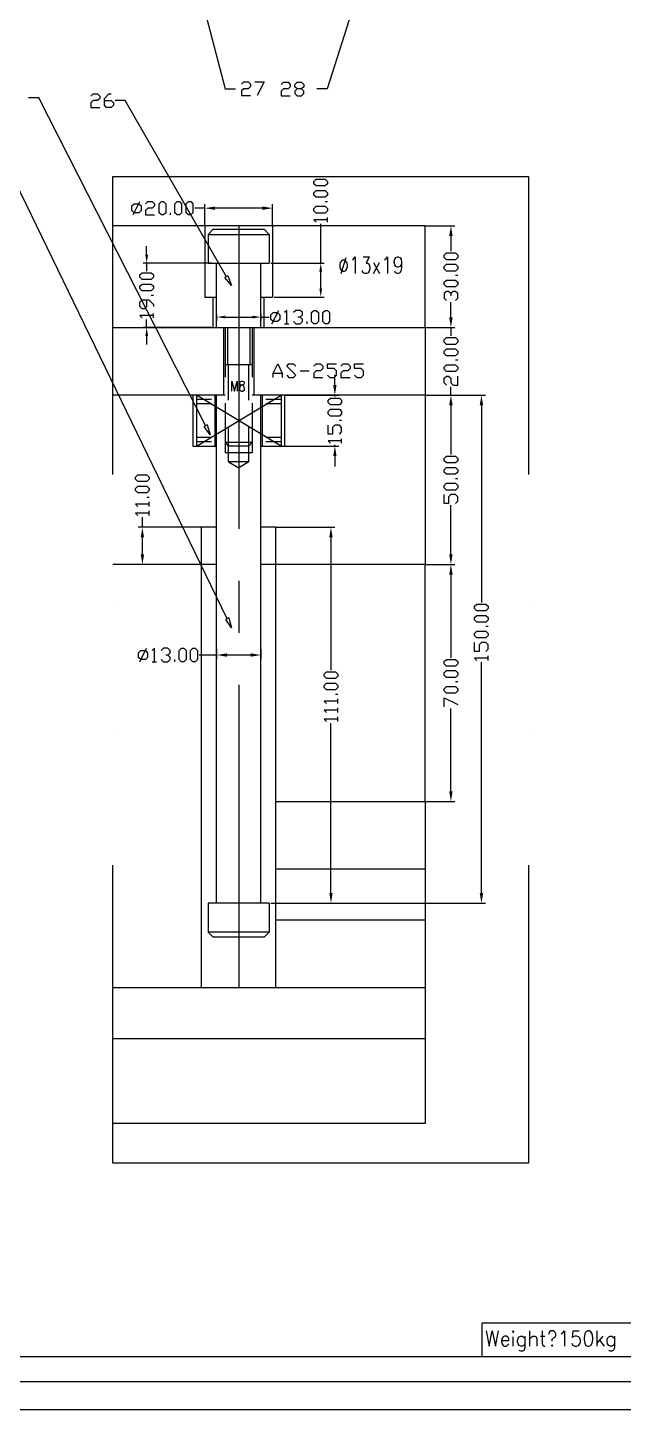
# Model space of a CAD drawing. Header units: inches. Extents: x 0 to 325, y 148 to 354.
# Drawn here: x 206.7 to 249.6, y 147.9 to 247.6 of the extents above; entities that cross this region are included whole.
import ezdxf

# ---------------------------------------------------------------- set-up
doc = ezdxf.new("R2010")
doc.units = ezdxf.units.IN
doc.header["$MEASUREMENT"] = 0

# ---------------------------------------------------------------- blocks, each defined once
blk = doc.blocks.new('AHH1270-500010_3')
at = {"transparency": 33554687}
for points in [[(220.203, 234.459), (219.47, 234.581), (220.203, 234.703)], [(223.623, 234.459), (224.356, 234.581), (223.623, 234.703)], [(237.331, 232.574), (237.209, 233.306), (237.087, 232.574)], [(215.378, 231.23), (215.276, 230.62), (215.175, 231.23)], [(227.927, 230.009), (227.825, 230.62), (227.724, 230.009)], [(227.927, 228.788), (227.825, 228.177), (227.724, 228.787)], [(220.936, 226.625), (220.325, 226.727), (220.936, 226.829)], [(222.89, 226.625), (223.501, 226.727), (222.89, 226.829)], [(237.331, 226.711), (237.209, 225.979), (237.087, 226.711)], [(237.331, 226.711), (237.209, 225.979), (237.087, 226.711)], [(215.378, 225.368), (215.276, 225.979), (215.175, 225.368)], [(228.966, 221.826), (228.844, 221.093), (228.722, 221.826)], [(237.331, 220.361), (237.209, 221.093), (237.087, 220.361)], [(237.331, 220.361), (237.209, 221.093), (237.087, 220.361)], [(239.532, 220.361), (239.41, 221.093), (239.287, 220.361)], [(228.966, 216.697), (228.844, 217.43), (228.722, 216.697)], [(215.09, 210.835), (214.968, 211.567), (214.846, 210.835)], [(228.683, 210.835), (228.561, 211.567), (228.439, 210.835)], [(215.09, 209.613), (214.968, 208.881), (214.846, 209.613)], [(237.331, 209.613), (237.209, 208.881), (237.087, 209.613)], [(237.331, 208.148), (237.209, 208.881), (237.087, 208.148)], [(221.058, 202.231), (220.325, 202.353), (221.058, 202.475)], [(222.768, 202.231), (223.501, 202.353), (222.768, 202.475)], [(237.331, 192.515), (237.209, 191.783), (237.087, 192.515)], [(228.683, 185.188), (228.561, 184.455), (228.439, 185.188)], [(239.532, 185.188), (239.41, 184.455), (239.287, 185.188)]]:
    blk.add_hatch(color=1, dxfattribs=at).paths.add_polyline_path(points)
for points in [[(0.118, 147.946), (324.53, 147.946), (324.53, 353.813), (0.118, 353.813), (0.118, 147.946)], [(19.615, 149.968), (304.507, 149.968), (304.507, 351.791), (19.615, 351.791), (19.615, 149.968)], [(224.394, 222.367), (224.394, 222.692), (224.724, 223.346), (225.048, 222.692), (225.048, 222.367)], [(225.373, 222.53), (225.535, 222.367), (225.86, 222.367), (226.023, 222.53), (225.373, 223.184), (225.535, 223.346), (225.86, 223.346), (226.023, 223.184)], [(227.326, 223.184), (227.489, 223.346), (227.813, 223.346), (227.981, 223.184), (227.981, 223.022), (227.813, 222.854), (227.489, 222.854), (227.326, 222.692), (227.326, 222.367), (227.981, 222.367)], [(228.305, 222.53), (228.468, 222.367), (228.792, 222.367), (228.955, 222.53), (228.955, 222.854), (228.792, 223.022), (228.305, 223.022), (228.305, 223.346), (228.955, 223.346)], [(229.279, 223.184), (229.442, 223.346), (229.771, 223.346), (229.934, 223.184), (229.934, 223.022), (229.771, 222.854), (229.442, 222.854), (229.279, 222.692), (229.279, 222.367), (229.934, 222.367)], [(230.258, 222.53), (230.421, 222.367), (230.745, 222.367), (230.908, 222.53), (230.908, 222.854), (230.745, 223.022), (230.258, 223.022), (230.258, 223.346), (230.908, 223.346)], [(224.394, 222.692), (225.048, 222.692)], [(226.352, 222.854), (227.002, 222.854)], [(218.859, 221.093), (218.859, 217.428)], [(219.956, 220.788), (218.859, 220.788)], [(219.956, 220.478), (218.859, 220.478)], [(224.965, 220.788), (223.863, 220.788)], [(224.965, 220.478), (223.863, 220.478)], [(224.965, 221.093), (224.965, 217.428)], [(219.956, 218.038), (218.859, 218.038)], [(219.956, 217.733), (218.859, 217.733)], [(224.965, 218.038), (223.863, 218.038)], [(224.965, 217.733), (223.863, 217.733)], [(250.577, 154.165), (239.429, 154.165), (239.429, 151.735)], [(302.736, 151.735), (24.781, 151.735)], [(250.577, 151.735), (235.631, 151.735)]]:
    blk.add_lwpolyline(points, dxfattribs=at)
at = {"color": 1, "transparency": 33554687}
for points in [[(234.263, 262.001), (228.276, 243.183), (227.543, 243.183)], [(216.508, 260.106), (220.936, 243.197), (221.669, 243.197)], [(222.106, 243.522), (222.269, 243.689), (222.598, 243.689), (222.761, 243.522), (222.761, 243.36), (222.598, 243.197), (222.269, 243.197), (222.106, 243.035), (222.106, 242.71), (222.761, 242.71)], [(223.085, 243.689), (223.735, 243.689), (223.248, 242.71)], [(224.98, 243.507), (225.142, 243.67), (225.467, 243.67), (225.629, 243.507), (225.629, 243.345), (225.467, 243.183), (225.142, 243.183), (224.98, 243.02), (224.98, 242.691), (225.629, 242.691)], [(226.116, 242.691), (226.446, 242.691), (226.608, 242.853), (226.608, 243.02), (226.446, 243.183), (226.116, 243.183), (225.954, 243.345), (225.954, 243.507), (226.116, 243.67), (226.446, 243.67), (226.608, 243.507), (226.608, 243.345), (226.446, 243.183)], [(226.116, 243.183), (225.954, 243.02), (225.954, 242.853), (226.116, 242.691)], [(221.083, 204.971), (202.752, 242.764), (202.024, 242.764)], [(219.519, 218.899), (207.49, 242.548), (206.757, 242.548)], [(211.249, 242.661), (211.411, 242.823), (211.736, 242.823), (211.898, 242.661), (211.898, 242.499), (211.736, 242.336), (211.411, 242.336), (211.249, 242.174), (211.249, 241.844), (211.898, 241.844)], [(212.228, 242.336), (212.715, 242.336), (212.877, 242.174), (212.877, 242.007), (212.715, 241.844), (212.39, 241.844), (212.228, 242.007), (212.228, 242.499), (212.552, 242.823), (212.715, 242.823)], [(221.029, 229.634), (213.733, 242.336), (213, 242.336)], [(228.31, 236.344), (228.148, 236.182), (227.498, 236.182), (227.336, 236.344), (227.336, 236.506), (227.498, 236.669), (228.148, 236.669), (228.31, 236.506), (228.31, 236.344)], [(228.31, 235.527), (228.148, 235.365), (227.498, 235.365), (227.336, 235.527), (227.336, 235.69), (227.498, 235.857), (228.148, 235.857), (228.31, 235.69), (228.31, 235.527)], [(214.378, 234.253), (214.215, 234.416), (214.215, 234.74), (214.378, 234.903), (214.707, 234.903), (214.869, 234.74), (214.869, 234.416), (214.707, 234.253), (214.378, 234.253)], [(214.299, 234.091), (214.786, 235.065)], [(215.194, 234.903), (215.357, 235.065), (215.681, 235.065), (215.844, 234.903), (215.844, 234.74), (215.681, 234.578), (215.357, 234.578), (215.194, 234.416), (215.194, 234.091), (215.844, 234.091)], [(216.336, 234.091), (216.168, 234.253), (216.168, 234.903), (216.336, 235.065), (216.498, 235.065), (216.66, 234.903), (216.66, 234.253), (216.498, 234.091), (216.336, 234.091)], [(216.985, 234.091), (216.985, 234.253)], [(217.472, 234.091), (217.31, 234.253), (217.31, 234.903), (217.472, 235.065), (217.634, 235.065), (217.797, 234.903), (217.797, 234.253), (217.634, 234.091), (217.472, 234.091)], [(218.289, 234.091), (218.126, 234.253), (218.126, 234.903), (218.289, 235.065), (218.451, 235.065), (218.613, 234.903), (218.613, 234.253), (218.451, 234.091), (218.289, 234.091)], [(219.469, 234.578), (218.736, 234.578)], [(219.469, 233.304), (219.469, 234.873)], [(223.622, 234.578), (220.202, 234.578)], [(224.355, 233.304), (224.355, 234.873)], [(228.31, 234.391), (228.148, 234.229), (227.498, 234.229), (227.336, 234.391), (227.336, 234.553), (227.498, 234.716), (228.148, 234.716), (228.31, 234.553), (228.31, 234.391)], [(228.31, 235.04), (228.148, 235.04)], [(221.91, 233.304), (221.91, 211.455)], [(228.31, 233.737), (227.336, 233.737), (227.498, 233.574)], [(227.823, 230.618), (227.823, 233.451)], [(228.31, 233.574), (228.31, 233.899)], [(235.345, 233.304), (237.5, 233.304)], [(237.205, 232.571), (237.205, 231.474)], [(215.273, 231.228), (215.273, 231.838)], [(237.697, 231.026), (237.535, 230.864), (236.88, 230.864), (236.718, 231.026), (236.718, 231.188), (236.88, 231.351), (237.535, 231.351), (237.697, 231.188), (237.697, 231.026)], [(219.956, 230.618), (215.032, 230.618)], [(215.273, 230.618), (215.273, 230.047)], [(224.232, 230.618), (228.069, 230.618)], [(237.697, 230.209), (237.535, 230.047), (236.88, 230.047), (236.718, 230.209), (236.718, 230.372), (236.88, 230.534), (237.535, 230.534), (237.697, 230.372), (237.697, 230.209)], [(215.765, 229.599), (215.598, 229.437), (214.948, 229.437), (214.786, 229.599), (214.786, 229.762), (214.948, 229.924), (215.598, 229.924), (215.765, 229.762), (215.765, 229.599)], [(221.132, 229.698), (221.393, 228.999), (220.921, 229.575)], [(221.132, 229.698), (220.921, 229.575)], [(227.823, 228.787), (227.823, 230.008)], [(237.697, 229.068), (237.535, 228.905), (236.88, 228.905), (236.718, 229.068), (236.718, 229.235), (236.88, 229.397), (237.535, 229.397), (237.697, 229.235), (237.697, 229.068)], [(237.697, 229.722), (237.535, 229.722)], [(215.765, 228.787), (215.598, 228.62), (214.948, 228.62), (214.786, 228.787), (214.786, 228.95), (214.948, 229.112), (215.598, 229.112), (215.765, 228.95), (215.765, 228.787)], [(215.765, 228.295), (215.598, 228.295)], [(237.205, 228.418), (237.043, 228.581), (236.88, 228.581), (236.718, 228.418), (236.718, 228.094), (236.88, 227.931)], [(237.535, 227.931), (237.697, 228.094), (237.697, 228.418), (237.535, 228.581), (237.367, 228.581), (237.205, 228.418), (237.205, 228.256)], [(215.273, 227.971), (215.273, 227.484), (215.111, 227.321), (214.948, 227.321), (214.786, 227.484), (214.786, 227.808), (214.948, 227.971), (215.435, 227.971), (215.765, 227.646), (215.765, 227.484)], [(224.478, 228.172), (228.069, 228.172)], [(237.205, 226.711), (237.205, 227.808)], [(237.205, 226.711), (237.205, 227.439)], [(215.765, 226.829), (214.786, 226.829), (214.948, 226.667)], [(215.273, 225.978), (215.273, 226.544)], [(215.765, 226.667), (215.765, 226.992)], [(220.321, 226.913), (220.321, 226.48)], [(220.936, 226.726), (222.889, 226.726)], [(223.499, 226.913), (223.499, 226.48)], [(223.499, 226.726), (224.109, 226.726)], [(224.394, 226.401), (224.232, 226.564), (224.232, 226.888), (224.394, 227.051), (224.719, 227.051), (224.881, 226.888), (224.881, 226.564), (224.719, 226.401), (224.394, 226.401)], [(224.31, 226.234), (224.802, 227.213)], [(225.373, 226.234), (225.373, 227.213), (225.206, 227.051)], [(225.206, 226.234), (225.535, 226.234)], [(226.347, 226.726), (226.51, 226.888), (226.51, 227.051), (226.347, 227.213), (226.023, 227.213), (225.86, 227.051)], [(225.86, 226.401), (226.023, 226.234), (226.347, 226.234), (226.51, 226.401), (226.51, 226.564), (226.347, 226.726), (226.185, 226.726)], [(226.834, 226.234), (226.834, 226.401)], [(227.326, 226.234), (227.164, 226.401), (227.164, 227.051), (227.326, 227.213), (227.489, 227.213), (227.651, 227.051), (227.651, 226.401), (227.489, 226.234), (227.326, 226.234)], [(228.138, 226.234), (227.976, 226.401), (227.976, 227.051), (228.138, 227.213), (228.3, 227.213), (228.463, 227.051), (228.463, 226.401), (228.3, 226.234), (228.138, 226.234)], [(219.956, 225.978), (215.032, 225.978)], [(215.273, 225.363), (215.273, 224.753)], [(235.345, 225.978), (237.5, 225.978)], [(235.345, 225.978), (237.5, 225.978)], [(237.697, 224.916), (237.535, 224.753), (236.88, 224.753), (236.718, 224.916), (236.718, 225.083), (236.88, 225.245), (237.535, 225.245), (237.697, 225.083), (237.697, 224.916)], [(237.205, 225.978), (237.205, 225.363)], [(237.697, 224.104), (237.535, 223.941), (236.88, 223.941), (236.718, 224.104), (236.718, 224.266), (236.88, 224.429), (237.535, 224.429), (237.697, 224.266), (237.697, 224.104)], [(237.697, 222.962), (237.535, 222.8), (236.88, 222.8), (236.718, 222.962), (236.718, 223.125), (236.88, 223.287), (237.535, 223.287), (237.697, 223.125), (237.697, 222.962)], [(237.697, 223.617), (237.535, 223.617)], [(228.842, 221.826), (228.842, 222.559)], [(236.88, 221.826), (236.718, 221.988), (236.718, 222.313), (236.88, 222.475), (237.043, 222.475), (237.205, 222.313), (237.205, 221.988), (237.367, 221.826), (237.697, 221.826), (237.697, 222.475)], [(237.205, 221.093), (237.205, 221.703)], [(224.965, 217.428), (218.859, 221.093)], [(218.859, 217.428), (224.965, 221.093)], [(225.206, 221.093), (229.137, 221.093)], [(229.329, 220.562), (229.166, 220.399), (228.517, 220.399), (228.354, 220.562), (228.354, 220.724), (228.517, 220.886), (229.166, 220.886), (229.329, 220.724), (229.329, 220.562)], [(228.842, 221.093), (228.842, 221.009)], [(235.345, 221.093), (237.5, 221.093)], [(235.345, 221.093), (237.5, 221.093)], [(235.345, 221.093), (239.699, 221.093)], [(237.205, 220.36), (237.205, 219.627)], [(237.205, 220.36), (237.205, 216.818)], [(239.409, 220.36), (239.409, 206.152)], [(229.329, 219.75), (229.166, 219.583), (228.517, 219.583), (228.354, 219.75), (228.354, 219.912), (228.517, 220.075), (229.166, 220.075), (229.329, 219.912), (229.329, 219.75)], [(229.329, 219.258), (229.166, 219.258)], [(219.627, 218.953), (219.853, 218.244), (219.41, 218.845)], [(219.627, 218.953), (219.41, 218.845)], [(229.166, 218.284), (229.329, 218.446), (229.329, 218.771), (229.166, 218.933), (228.842, 218.933), (228.679, 218.771), (228.679, 218.284), (228.354, 218.284), (228.354, 218.933)], [(225.206, 217.428), (229.137, 217.428)], [(229.329, 217.792), (228.354, 217.792), (228.517, 217.629)], [(228.842, 217.428), (228.842, 217.506)], [(229.329, 217.629), (229.329, 217.954)], [(228.842, 216.695), (228.842, 215.962)], [(237.697, 216.37), (237.535, 216.208), (236.88, 216.208), (236.718, 216.37), (236.718, 216.532), (236.88, 216.695), (237.535, 216.695), (237.697, 216.532), (237.697, 216.37)], [(215.455, 215.027), (215.293, 214.865), (214.638, 214.865), (214.476, 215.027), (214.476, 215.189), (214.638, 215.352), (215.293, 215.352), (215.455, 215.189), (215.455, 215.027)], [(237.697, 215.553), (237.535, 215.391), (236.88, 215.391), (236.718, 215.553), (236.718, 215.716), (236.88, 215.878), (237.535, 215.878), (237.697, 215.716), (237.697, 215.553)], [(215.455, 214.21), (215.293, 214.048), (214.638, 214.048), (214.476, 214.21), (214.476, 214.373), (214.638, 214.535), (215.293, 214.535), (215.455, 214.373), (215.455, 214.21)], [(237.697, 214.417), (237.535, 214.25), (236.88, 214.25), (236.718, 214.417), (236.718, 214.579), (236.88, 214.742), (237.535, 214.742), (237.697, 214.579), (237.697, 214.417)], [(237.697, 215.066), (237.535, 215.066)], [(215.455, 213.723), (215.293, 213.723)], [(215.455, 213.069), (215.455, 213.398)], [(237.535, 213.275), (237.697, 213.438), (237.697, 213.763), (237.535, 213.925), (237.205, 213.925), (237.043, 213.763), (237.043, 213.275), (236.718, 213.275), (236.718, 213.925)], [(215.455, 213.236), (214.476, 213.236), (214.638, 213.069)], [(215.455, 212.582), (214.476, 212.582), (214.638, 212.419)], [(214.968, 211.563), (214.968, 212.296)], [(215.455, 212.419), (215.455, 212.744)], [(237.205, 209.61), (237.205, 213.153)], [(219.223, 211.563), (214.673, 211.563)], [(224.596, 211.563), (228.851, 211.563)], [(214.968, 209.61), (214.968, 210.83)], [(228.556, 210.83), (228.556, 201.266)], [(219.223, 208.877), (214.673, 208.877)], [(235.345, 208.877), (237.5, 208.877)], [(235.345, 208.877), (237.5, 208.877)], [(221.91, 207.701), (221.91, 203.948)], [(237.205, 208.144), (237.205, 202.162)], [(239.896, 205.704), (239.734, 205.542), (239.08, 205.542), (238.917, 205.704), (238.917, 205.866), (239.08, 206.029), (239.734, 206.029), (239.896, 205.866), (239.896, 205.704)], [(221.196, 205.025), (221.403, 204.312), (220.975, 204.917)], [(221.196, 205.025), (220.975, 204.917)], [(239.896, 204.887), (239.734, 204.725), (239.08, 204.725), (238.917, 204.887), (238.917, 205.05), (239.08, 205.212), (239.734, 205.212), (239.896, 205.05), (239.896, 204.887)], [(239.896, 204.4), (239.734, 204.4)], [(239.896, 203.751), (239.734, 203.584), (239.08, 203.584), (238.917, 203.751), (238.917, 203.913), (239.08, 204.076), (239.734, 204.076), (239.896, 203.913), (239.896, 203.751)], [(214.86, 202.024), (214.697, 202.186), (214.697, 202.511), (214.86, 202.678), (215.184, 202.678), (215.347, 202.511), (215.347, 202.186), (215.184, 202.024), (214.86, 202.024)], [(214.776, 201.862), (215.263, 202.841)], [(215.834, 201.862), (215.834, 202.841), (215.671, 202.678)], [(216.813, 202.349), (216.975, 202.511), (216.975, 202.678), (216.813, 202.841), (216.488, 202.841), (216.326, 202.678)], [(216.326, 202.024), (216.488, 201.862), (216.813, 201.862), (216.975, 202.024), (216.975, 202.186), (216.813, 202.349), (216.65, 202.349)], [(217.792, 201.862), (217.625, 202.024), (217.625, 202.678), (217.792, 202.841), (217.954, 202.841), (218.117, 202.678), (218.117, 202.024), (217.954, 201.862), (217.792, 201.862)], [(218.604, 201.862), (218.441, 202.024), (218.441, 202.678), (218.604, 202.841), (218.766, 202.841), (218.928, 202.678), (218.928, 202.024), (218.766, 201.862), (218.604, 201.862)], [(220.321, 202.349), (219.051, 202.349)], [(220.321, 202.772), (220.321, 202.058)], [(222.766, 202.349), (221.054, 202.349)], [(223.499, 202.772), (223.499, 202.058)], [(239.734, 202.609), (239.896, 202.772), (239.896, 203.097), (239.734, 203.259), (239.409, 203.259), (239.242, 203.097), (239.242, 202.609), (238.917, 202.609), (238.917, 203.259)], [(215.671, 201.862), (215.996, 201.862)], [(217.3, 201.862), (217.3, 202.024)], [(237.697, 201.714), (237.535, 201.552), (236.88, 201.552), (236.718, 201.714), (236.718, 201.876), (236.88, 202.039), (237.535, 202.039), (237.697, 201.876), (237.697, 201.714)], [(239.896, 202.122), (238.917, 202.122), (239.08, 201.955)], [(239.409, 185.184), (239.409, 201.837)], [(239.896, 201.955), (239.896, 202.285)], [(229.048, 200.819), (228.886, 200.656), (228.231, 200.656), (228.069, 200.819), (228.069, 200.981), (228.231, 201.143), (228.886, 201.143), (229.048, 200.981), (229.048, 200.819)], [(229.048, 200.002), (228.886, 199.84), (228.231, 199.84), (228.069, 200.002), (228.069, 200.164), (228.231, 200.327), (228.886, 200.327), (229.048, 200.164), (229.048, 200.002)], [(237.697, 200.897), (237.535, 200.735), (236.88, 200.735), (236.718, 200.897), (236.718, 201.06), (236.88, 201.227), (237.535, 201.227), (237.697, 201.06), (237.697, 200.897)], [(237.697, 200.41), (237.535, 200.41)], [(221.91, 200.194), (221.91, 178.345)], [(229.048, 199.515), (228.886, 199.515)], [(237.697, 199.761), (237.535, 199.599), (236.88, 199.599), (236.718, 199.761), (236.718, 199.923), (236.88, 200.086), (237.535, 200.086), (237.697, 199.923), (237.697, 199.761)], [(229.048, 199.028), (228.069, 199.028), (228.231, 198.866)], [(229.048, 198.374), (228.069, 198.374), (228.231, 198.211)], [(229.048, 198.866), (229.048, 199.19)], [(229.048, 198.211), (229.048, 198.536)], [(236.718, 198.62), (236.718, 199.269), (237.697, 198.782)], [(237.205, 192.514), (237.205, 198.497)], [(229.048, 197.724), (228.069, 197.724), (228.231, 197.562)], [(228.556, 185.184), (228.556, 197.439)], [(229.048, 197.562), (229.048, 197.887)], [(235.345, 191.781), (237.5, 191.781)], [(224.232, 184.451), (228.851, 184.451)], [(224.232, 184.451), (239.699, 184.451)]]:
    blk.add_lwpolyline(points, dxfattribs=at)
at = {"color": 254, "true_color": 0xdcdcdc, "transparency": 33554687}
for points in [[(212.847, 215.361), (212.847, 236.861), (242.799, 236.861), (242.799, 215.361)], [(212.847, 205.975), (212.847, 205.975)], [(242.799, 205.975), (242.799, 205.975)], [(212.847, 196.588), (212.847, 196.588)], [(242.799, 196.588), (242.799, 196.588)], [(212.847, 165.707), (212.847, 187.201)], [(242.799, 187.201), (242.799, 165.707), (212.847, 165.707)]]:
    blk.add_lwpolyline(points, dxfattribs=at)
at = {"color": 4, "transparency": 33554687}
for points in [[(235.345, 225.978), (235.345, 233.304), (212.847, 233.304)], [(219.469, 233.304), (219.469, 228.172), (220.321, 228.172)], [(224.355, 233.304), (224.355, 228.172)], [(219.71, 232.694), (220.079, 233.058), (223.745, 233.058)], [(219.71, 232.694), (224.109, 232.694)], [(219.71, 232.694), (219.71, 230.618)], [(223.745, 233.058), (224.109, 232.694)], [(224.109, 232.694), (224.109, 230.618)], [(219.71, 230.618), (224.109, 230.618)], [(220.321, 225.978), (220.321, 230.618)], [(223.499, 225.978), (223.499, 230.618)], [(229.422, 230.037), (229.338, 230.086), (229.25, 230.214), (229.215, 230.381), (229.215, 230.495), (229.26, 230.672), (229.422, 230.849)], [(229.294, 229.86), (229.668, 231.031)], [(229.422, 230.849), (229.545, 230.849)], [(229.545, 230.037), (229.624, 230.086), (229.712, 230.214), (229.752, 230.381), (229.752, 230.495), (229.707, 230.672), (229.545, 230.849)], [(230.106, 230.849), (230.194, 230.903), (230.308, 231.08), (230.308, 229.86)], [(230.883, 231.08), (231.326, 231.08), (231.09, 230.608), (231.203, 230.608), (231.292, 230.559), (231.326, 230.495), (231.375, 230.327), (231.375, 230.204), (231.326, 230.037), (231.247, 229.924), (231.124, 229.86), (231.006, 229.86), (230.883, 229.924), (230.805, 230.086)], [(231.616, 229.86), (232.064, 230.672)], [(231.616, 230.672), (232.064, 229.86)], [(232.423, 230.849), (232.512, 230.903), (232.63, 231.08), (232.63, 229.86)], [(233.648, 230.672), (233.614, 230.495), (233.525, 230.381), (233.407, 230.327), (233.363, 230.327), (233.24, 230.381), (233.161, 230.495), (233.122, 230.672), (233.122, 230.736), (233.161, 230.903), (233.24, 231.016), (233.363, 231.08), (233.407, 231.08), (233.525, 231.016), (233.614, 230.903), (233.648, 230.672), (233.648, 230.381), (233.614, 230.086), (233.525, 229.924), (233.407, 229.86), (233.328, 229.86), (233.205, 229.924), (233.161, 230.037)], [(229.422, 230.037), (229.545, 230.037)], [(220.079, 225.978), (220.079, 228.172)], [(223.499, 228.172), (224.355, 228.172)], [(223.745, 225.978), (223.745, 228.172)], [(212.847, 225.978), (235.345, 225.978), (235.345, 221.093), (222.889, 221.093)], [(220.079, 225.978), (220.321, 225.978)], [(220.079, 225.978), (223.745, 225.978)], [(220.813, 225.978), (220.813, 221.093)], [(220.936, 225.978), (220.936, 222.397)], [(221.103, 225.978), (221.103, 223.287)], [(222.716, 225.978), (222.716, 223.287)], [(222.889, 225.978), (222.889, 222.397)], [(223.012, 225.978), (223.012, 221.093)], [(223.499, 225.978), (223.745, 225.978)], [(222.889, 223.287), (220.936, 223.287)], [(221.177, 220.724), (221.177, 223.287)], [(222.643, 220.724), (222.643, 223.287)], [(221.413, 221.383), (221.413, 222.116), (221.61, 221.383), (221.801, 222.116), (221.801, 221.383)], [(222.102, 221.383), (222.195, 221.383), (222.293, 221.452), (222.318, 221.521), (222.293, 221.698), (222.244, 221.767), (222.17, 221.806), (222.023, 221.87), (221.998, 221.939), (222.023, 222.077), (222.102, 222.116), (222.195, 222.116), (222.269, 222.077), (222.293, 222.008), (222.269, 221.87), (222.22, 221.836), (222.047, 221.767), (221.998, 221.698), (221.978, 221.629), (221.978, 221.521), (222.023, 221.423), (222.102, 221.383)], [(220.936, 221.093), (212.847, 221.093)], [(218.613, 221.093), (218.613, 217.428)], [(220.202, 217.428), (220.202, 221.093)], [(220.321, 184.451), (220.321, 221.093)], [(220.936, 220.517), (220.936, 216.941)], [(222.889, 220.517), (222.889, 216.941)], [(223.499, 184.451), (223.499, 221.093)], [(223.622, 217.428), (223.622, 221.093)], [(225.206, 221.093), (225.206, 217.428)], [(235.345, 221.093), (235.345, 208.877)], [(221.177, 216.281), (221.177, 218.845)], [(222.643, 216.281), (222.643, 218.845)], [(218.613, 217.428), (220.321, 217.428)], [(222.889, 217.669), (220.936, 217.669)], [(221.177, 217.428), (220.936, 217.669)], [(222.643, 217.428), (221.177, 217.428)], [(222.643, 217.428), (222.889, 217.669)], [(223.499, 217.428), (225.206, 217.428)], [(222.889, 216.941), (220.936, 216.941)], [(221.177, 216.281), (221.91, 215.858)], [(222.643, 216.281), (221.177, 216.281)], [(222.643, 216.281), (221.91, 215.858)], [(220.321, 211.563), (219.223, 211.563)], [(219.223, 178.345), (219.223, 211.563)], [(224.596, 211.563), (223.499, 211.563)], [(224.596, 178.345), (224.596, 211.563)], [(220.321, 208.877), (212.847, 208.877)], [(235.345, 191.781), (235.345, 208.877), (223.499, 208.877)], [(235.345, 191.781), (235.345, 168.575), (212.847, 168.575)], [(224.596, 191.781), (235.345, 191.781)], [(235.345, 186.896), (224.596, 186.896)], [(219.71, 184.451), (219.71, 182.375)], [(224.109, 184.451), (219.71, 184.451)], [(224.109, 184.451), (224.109, 182.375)], [(224.109, 182.375), (219.71, 182.375)], [(220.079, 182.011), (219.71, 182.375)], [(223.745, 182.011), (224.109, 182.375)], [(235.345, 183.231), (224.596, 183.231)], [(223.745, 182.011), (220.079, 182.011)], [(235.345, 178.345), (212.847, 178.345)], [(235.345, 174.68), (212.847, 174.68)], [(239.739, 153.599), (239.965, 152.502), (240.186, 153.599), (240.413, 152.502), (240.634, 153.599)], [(241.697, 153.496), (241.746, 153.545), (241.697, 153.599), (241.657, 153.545), (241.697, 153.496)], [(242.897, 152.502), (242.897, 153.599)], [(243.793, 153.599), (243.793, 152.709), (243.832, 152.561), (243.93, 152.502), (244.014, 152.502)], [(244.501, 152.866), (244.501, 153.028), (244.678, 153.132), (244.727, 153.176), (244.772, 153.294), (244.772, 153.392), (244.727, 153.496), (244.678, 153.545), (244.59, 153.599), (244.412, 153.599), (244.324, 153.545), (244.24, 153.338)], [(245.165, 153.392), (245.264, 153.442), (245.392, 153.599), (245.392, 152.502)], [(245.928, 152.709), (245.967, 152.605), (246.016, 152.561), (246.154, 152.502), (246.282, 152.502), (246.415, 152.561), (246.503, 152.664), (246.553, 152.812), (246.553, 152.925), (246.503, 153.073), (246.415, 153.176), (246.282, 153.235), (246.154, 153.235), (246.016, 153.176), (245.967, 153.132), (246.016, 153.599), (246.464, 153.599)], [(247.084, 152.502), (247.168, 152.502), (247.305, 152.561), (247.394, 152.709), (247.443, 152.969), (247.443, 153.132), (247.394, 153.392), (247.305, 153.545), (247.168, 153.599), (247.084, 153.599), (246.946, 153.545), (246.858, 153.392), (246.818, 153.132), (246.818, 152.969), (246.858, 152.709), (246.946, 152.561), (247.084, 152.502)], [(247.748, 152.502), (247.748, 153.599)], [(240.856, 152.925), (241.392, 152.925), (241.392, 153.028), (241.343, 153.132), (241.21, 153.235), (241.082, 153.235), (240.983, 153.176), (240.895, 153.073), (240.856, 152.925), (240.856, 152.812), (240.895, 152.664), (240.983, 152.561), (241.082, 152.502), (241.21, 152.502), (241.392, 152.664)], [(241.697, 152.502), (241.697, 153.176)], [(242.548, 152.664), (242.454, 152.561), (242.366, 152.502), (242.238, 152.502), (242.14, 152.561), (242.051, 152.664), (242.017, 152.812), (242.017, 152.925), (242.051, 153.073), (242.14, 153.176), (242.238, 153.235), (242.366, 153.235), (242.548, 153.073)], [(242.548, 153.235), (242.548, 152.399), (242.499, 152.236), (242.454, 152.192), (242.366, 152.133), (242.238, 152.133), (242.14, 152.192)], [(242.897, 153.028), (243.035, 153.176), (243.124, 153.235), (243.256, 153.235), (243.345, 153.176), (243.394, 153.028), (243.394, 152.502)], [(243.655, 153.235), (243.97, 153.235)], [(244.501, 152.502), (244.55, 152.561), (244.501, 152.605), (244.462, 152.561), (244.501, 152.502)], [(247.748, 152.709), (248.196, 153.235)], [(247.935, 152.925), (248.245, 152.502)], [(249.003, 152.664), (248.904, 152.561), (248.816, 152.502), (248.688, 152.502), (248.589, 152.561), (248.506, 152.664), (248.466, 152.812), (248.466, 152.925), (248.506, 153.073), (248.589, 153.176), (248.688, 153.235), (248.816, 153.235), (249.003, 153.073)], [(249.003, 153.235), (249.003, 152.399), (248.953, 152.236), (248.904, 152.192), (248.816, 152.133), (248.688, 152.133), (248.589, 152.192)]]:
    blk.add_lwpolyline(points, dxfattribs=at)

msp = doc.modelspace()

# ---------------------------------------------------------------- block references
msp.add_blockref('AHH1270-500010_3', (0, 0))

doc.saveas('drawing.dxf')
